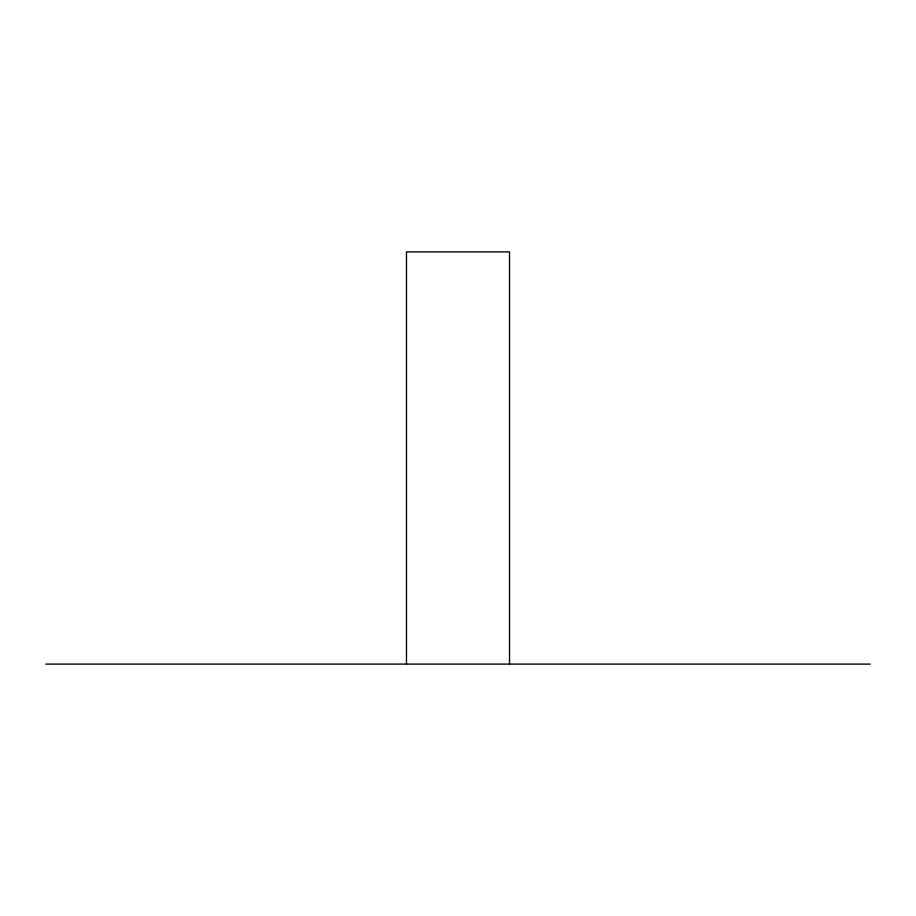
<?xml version="1.0" encoding="UTF-8"?>
<svg xmlns="http://www.w3.org/2000/svg" width="916" height="916" viewBox="0 0 916 916"><rect width="100%" height="100%" fill="white"/><g stroke="black" fill="none" stroke-linecap="round" stroke-linejoin="round"><path stroke-width="1.37" d="M45.8 664.1L870.2 664.1M509.525 664.1L509.525 251.9L406.475 251.9L406.475 664.1"/></g></svg>
